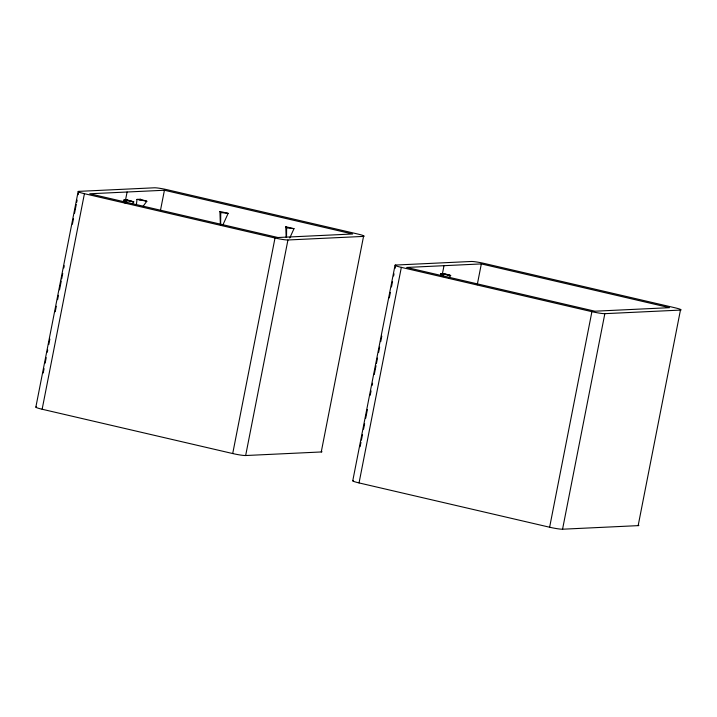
<?xml version="1.0" encoding="UTF-8"?>
<svg xmlns="http://www.w3.org/2000/svg" width="717" height="717" viewBox="0 0 717 717"><rect width="100%" height="100%" fill="white"/><g stroke="black" fill="none" stroke-linecap="round" stroke-linejoin="round"><path stroke-width="1.08" d="M220.63 225.138L220.764 212.555L219.913 211.443L228.149 213.352L222.611 225.55M286.522 237.3L286.621 227.863L285.778 226.751L294.006 228.669L289.749 238.044M123.683 202.212L123.907 200.016L127.178 199.864L133.774 201.853L132.475 203.601M136.454 204.336L136.974 199.398L140.236 199.245L146.833 201.235L142.889 206.541M440.588 275.893L440.812 273.697L444.083 273.544L450.679 275.534L448.734 278.16M35.85 407.131L78.144 191.582M43.208 373.001L44.069 368.619M45.135 363.152L46.211 357.675M47.286 352.208L47.716 350.021M48.792 344.545L49.858 339.078M55.227 311.725L56.302 306.249M57.593 299.688L58.444 295.314M59.52 289.838L61.241 281.082M61.671 278.895L62.737 273.428M63.813 267.952L64.243 265.765M72.399 224.188L73.475 218.721M74.55 213.245L76.262 204.497M76.692 202.302L77.122 200.115M78.198 194.648L78.843 191.367L154.442 187.791A10.155 0.941 11.1 0 1 167.375 189.772L357.953 234.074A10.155 0.941 11.1 0 1 363.537 236.404L321.252 451.961L245.653 455.528A10.155 0.941 11.1 0 1 232.711 453.547L42.142 409.246A10.155 0.941 11.1 0 1 36.549 406.915M42.142 409.246L84.427 193.689A10.155 0.941 11.1 0 1 78.843 191.367M124.928 203.054L127.097 192.004M160.554 209.973L164.426 190.247L352.612 233.993L277.954 237.524L89.768 193.769L164.426 190.247M232.711 453.547L275.005 237.999A10.155 0.941 11.1 0 0 287.938 239.98L363.537 236.404M245.653 455.528L287.938 239.98M352.755 480.811L395.049 265.254M360.113 446.673L360.974 442.299M361.404 440.113L362.479 434.636M363.546 429.169L364.621 423.702M365.697 418.226L367.409 409.479M370.205 395.246L371.065 390.873M372.132 385.405L372.562 383.219M374.283 374.462L376.004 365.706M376.425 363.519L377.5 358.052M378.576 352.576L379.651 347.109M380.718 341.633L381.794 336.165M389.313 297.869L390.38 292.402M391.455 286.925L392.531 281.458M393.606 275.982L394.027 273.795M395.103 268.328L395.748 265.039L471.347 261.472A10.155 0.941 11.1 0 1 484.289 263.453L674.858 307.754A10.155 0.941 11.1 0 1 680.451 310.085L638.157 525.633L562.558 529.209A10.155 0.941 11.1 0 1 549.625 527.228L359.047 482.926A10.155 0.941 11.1 0 1 353.463 480.596M359.047 482.926L401.341 267.369A10.155 0.941 11.1 0 1 395.748 265.039M442.039 275.695L444.002 265.684M477.244 284.766L481.331 263.919L669.517 307.674L594.868 311.205L406.673 267.45L481.331 263.919M549.625 527.228L591.91 311.68A10.155 0.941 11.1 0 0 604.843 313.661L680.451 310.085M562.558 529.209L604.843 313.661M126.273 202.992L127.178 199.864M139.949 200.24L140.236 199.245M443.178 276.672L444.083 273.544M220.764 212.555L228.149 213.352M286.621 227.863L294.006 228.669M136.974 199.398L146.833 201.235M123.907 200.016L133.774 201.853L125.538 199.944M440.812 273.697L450.679 275.534L442.452 273.625M84.427 193.689L275.005 237.999M401.341 267.369L591.91 311.68M285.778 226.751L286.146 237.21M219.913 211.443L220.397 225.039M638.399 525.041A10.155 0.941 11.1 0 1 638.157 525.633M321.494 451.369A10.155 0.941 11.1 0 1 321.252 451.961"/></g></svg>
